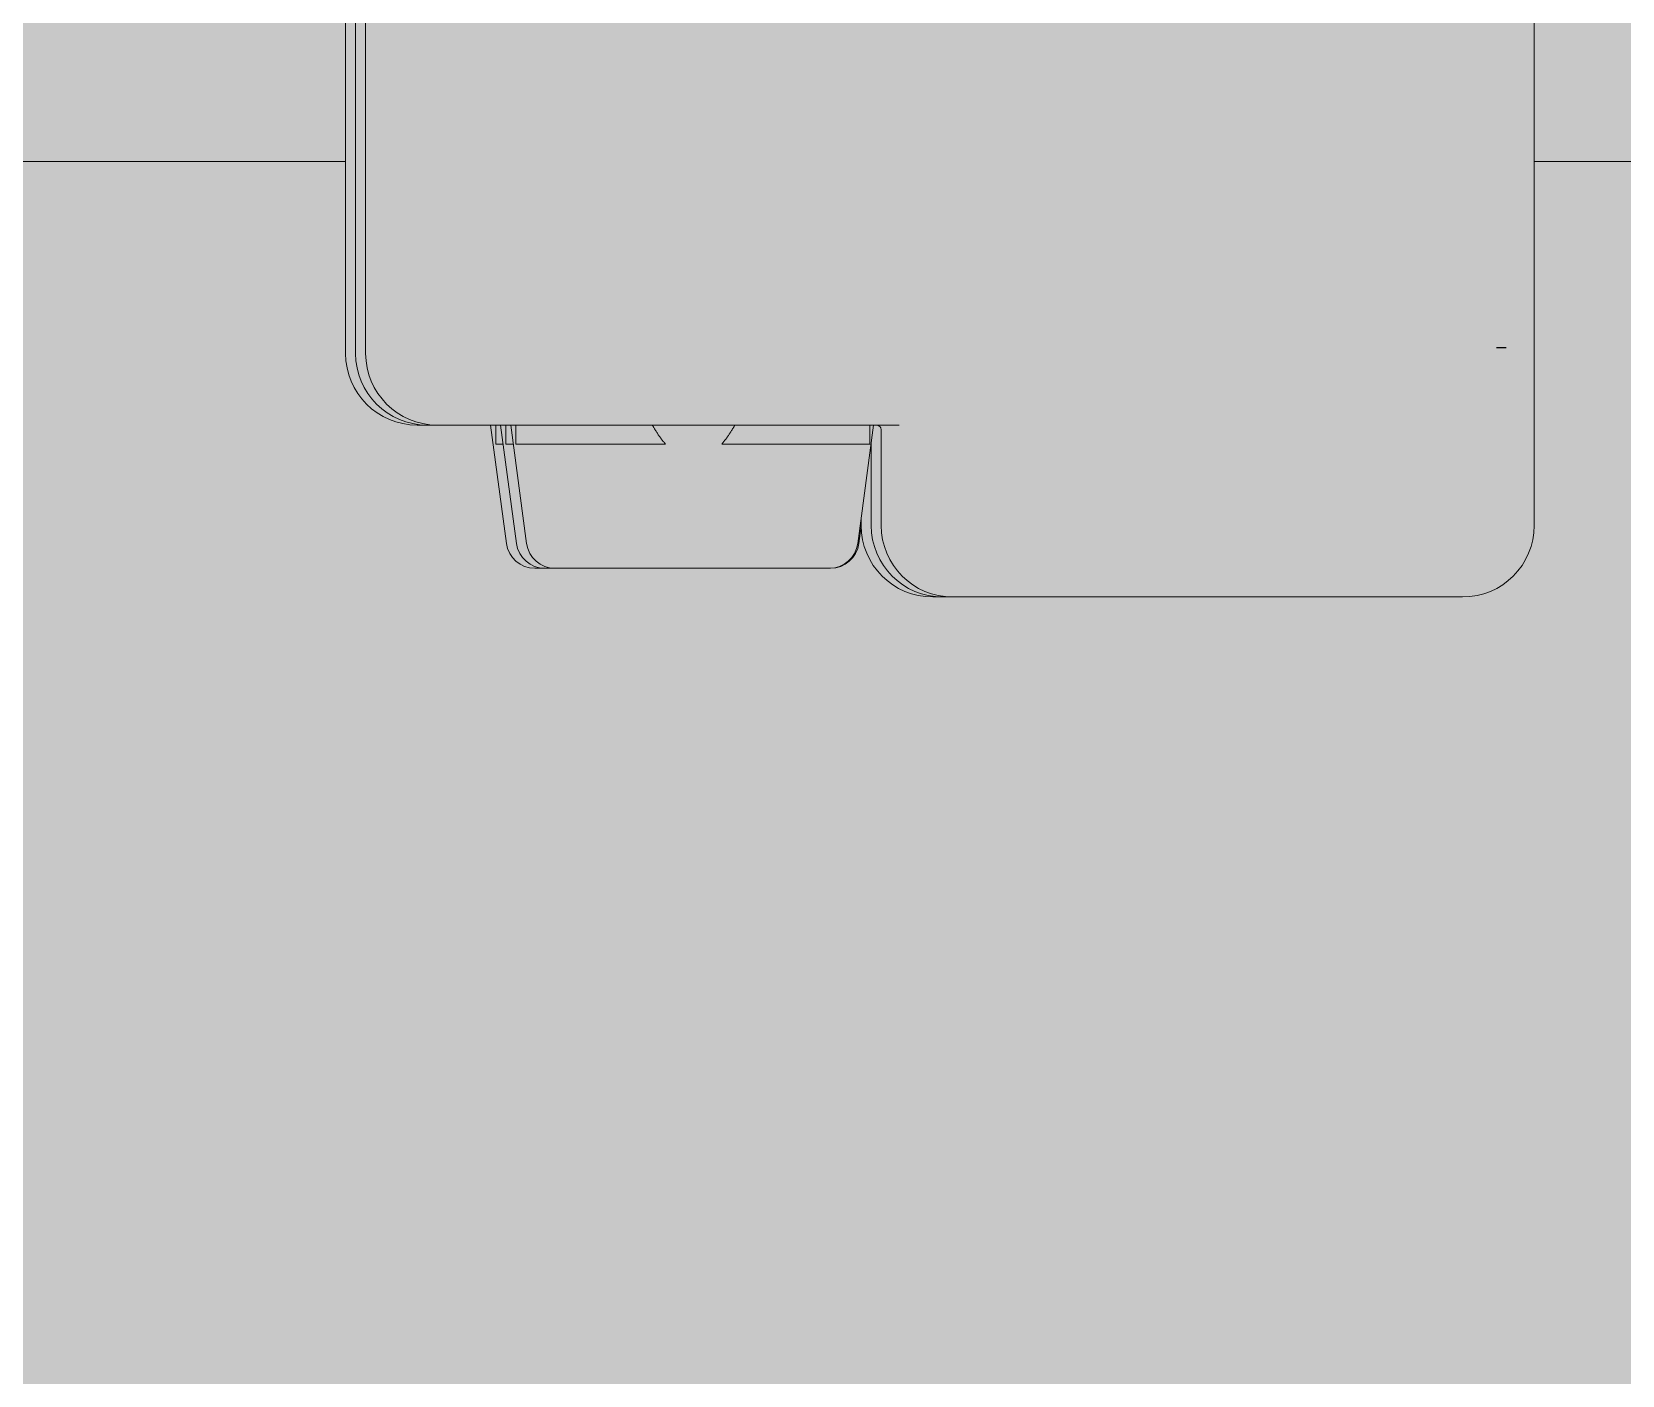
# Model space of a CAD drawing. Header units: centimetres. Extents: x 405564 to 502064, y 46284 to 60634.
# Drawn here: x 484473.5 to 484490.16, y 56721.81 to 56735.87 of the extents above; entities that cross this region are included whole.
import ezdxf

# ---------------------------------------------------------------- set-up
doc = ezdxf.new("R2010")
doc.units = ezdxf.units.CM
doc.linetypes.add('ACAD_ISO07W100', pattern=[3, 0, -3])
doc.linetypes.add('DOT', pattern=[0.25, 0, -0.25])
doc.layers.get('0').update_dxf_attribs({"color": 8, "lineweight": 9})
doc.layers.add('0-KRCN-MİMARİ-220526', color=8, linetype='Continuous', lineweight=9)
doc.layers.add('Visible (ISO)', color=8, linetype='Continuous', lineweight=18)
doc.layers.add('AS_DOS_TERAS_UST', color=8, linetype='ACAD_ISO07W100')
doc.layers.add('AS_NOT_MIMARI', color=8, linetype='Continuous')

# ---------------------------------------------------------------- blocks, each defined once
blk = doc.blocks.new('A$Cdfb98813')
h = blk.add_hatch()
h.set_pattern_fill('ANGLE', color=256, scale=0.3)
h.set_pattern_definition([(0, (182.2423, -979.0145), (0, 2.0955), [1.524, -0.5715]), (90, (182.2423, -979.0145), (-2.0955, 1e-16), [1.524, -0.5715])])
h.paths.add_polyline_path([(1918.018, 199.001), (1545.018, 199.001), (1545.018, 300), (1515.018, 300), (1515.018, 199.001), (238.979, 199.001), (238.979, -429.5), (238.979, -658.015), (1918.018, -658.015)])
h.paths.add_polyline_path([(268.979, -429.5), (268.979, 169.001), (1888.018, 169.001), (1888.018, -628.015), (268.979, -628.015), (268.979, -453.5)], flags=16)
h.paths.add_polyline_path([(1888.018, -429.5), (268.979, -429.5), (268.979, -459.5), (1888.018, -459.5)], flags=0)
h = blk.add_hatch()
h.set_pattern_fill('ANGLE', color=256)
h.set_pattern_definition([(0, (-483849.746, -58273.935), (0, 6.985), [5.08, -1.905]), (90, (-483849.746, -58273.935), (-6.985, 4e-16), [5.08, -1.905])])
h.paths.add_polyline_path([(425.139, -15.05), (800.139, -15.05), (800.139, -100), (900, -100), (900.139, -15.05), (1700, -15.05), (1700, -100), (1800, -100), (1800.139, -15.05), (2235.139, -15.05), (2235.139, -206), (425.139, -206.05)])
at = {"layer": 'Visible (ISO)'}
for p, q in [((627.045, -96.408), (627.045, -100.058)), ((627.15, -96.408), (627.15, -100.058)), ((627.255, -96.408), (627.255, -100.058)), ((639.494, -96.408), (639.494, -101.858)), ((613.794, -98.05), (627.045, -98.05)), ((639.494, -98.05), (662.411, -98.05)), ((627.835, -100.808), (627.795, -100.808)), ((627.795, -100.808), (627.795, -100.808)), ((627.835, -100.808), (627.9, -100.808)), ((627.94, -100.808), (627.9, -100.808)), ((627.9, -100.808), (627.9, -100.808)), ((627.94, -100.808), (628.005, -100.808)), ((628.045, -100.808), (628.005, -100.808)), ((628.005, -100.808), (628.005, -100.808)), ((628.045, -100.808), (628.801, -100.808)), ((628.73, -102.048), (628.564, -100.808)), ((628.835, -102.048), (628.669, -100.808)), ((628.94, -102.048), (628.774, -100.808)), ((632.844, -100.808), (628.801, -100.808)), ((632.409, -102.048), (632.574, -100.808)), ((632.537, -101.008), (632.537, -100.808)), ((632.654, -101.858), (632.654, -100.858)), ((628.617, -101.008), (628.627, -101.008)), ((628.627, -101.008), (628.696, -101.008)), ((628.722, -101.008), (628.732, -101.008)), ((628.732, -101.008), (628.801, -101.008)), ((628.827, -101.008), (628.837, -101.008)), ((628.837, -101.008), (629.14, -101.008)), ((629.14, -101.008), (630.395, -101.008)), ((630.985, -101.008), (632.24, -101.008)), ((632.24, -101.008), (632.537, -101.008)), ((632.549, -101.858), (632.549, -100.997)), ((632.42, -102.048), (632.444, -101.866)), ((632.444, -101.858), (632.444, -101.784)), ((629.027, -102.308), (629.132, -102.308)), ((629.132, -102.308), (629.237, -102.308)), ((629.237, -102.308), (632.112, -102.308)), ((632.112, -102.308), (632.123, -102.308)), ((633.234, -102.608), (633.194, -102.608)), ((633.194, -102.608), (633.194, -102.608)), ((633.234, -102.608), (633.299, -102.608)), ((633.339, -102.608), (633.299, -102.608)), ((633.299, -102.608), (633.299, -102.608)), ((633.339, -102.608), (633.404, -102.608)), ((633.444, -102.608), (633.404, -102.608)), ((633.404, -102.608), (633.404, -102.608)), ((633.444, -102.608), (634.201, -102.608)), ((638, -102.608), (634.201, -102.608)), ((638, -102.608), (638.744, -102.608))]:
    blk.add_line(p, q, dxfattribs=at)
for centre, radius, start, end in [((627.795, -100.058), 0.75, 180, 270), ((627.9, -100.058), 0.75, 180, 270), ((628.005, -100.058), 0.75, 180, 270), ((632.604, -100.858), 0.05, 0, 90), ((633.194, -101.858), 0.75, 180, 270), ((633.299, -101.858), 0.75, 180, 270), ((633.404, -101.858), 0.75, 180, 270), ((638.744, -101.858), 0.75, 270, 0), ((629.027, -102.008), 0.3, 187.5946, 270), ((629.132, -102.008), 0.3, 187.5946, 270), ((629.237, -102.008), 0.3, 187.5946, 270), ((632.112, -102.008), 0.3, 270, 352.4054), ((632.123, -102.008), 0.3, 270, 352.4054)]:
    blk.add_arc(centre, radius, start, end, dxfattribs=at)
for points, weights in [([(628.617, -101.008), (628.618, -100.927), (628.618, -100.808)], [1.01074308397, 1.00781971251, 1.0035555776]), ([(628.722, -101.008), (628.723, -100.927), (628.723, -100.808)], [1.01074308397, 1.00781971251, 1.0035555776]), ([(628.827, -101.008), (628.828, -100.927), (628.828, -100.808)], [1.01074308397, 1.00781971251, 1.0035555776]), ([(630.257, -100.808), (630.326, -100.927), (630.395, -101.008)], [1.0035555776, 1.00781971251, 1.01074308397]), ([(630.985, -101.008), (631.053, -100.927), (631.123, -100.808)], [1.01074308397, 1.00781971251, 1.0035555776])]:
    blk.add_rational_spline(points, weights, degree=2, dxfattribs=at)
blk = doc.blocks.new('A$C6A10306C')
at = {"layer": 'AS_DOS_TERAS_UST', "linetype": 'DOT', "ltscale": 80}
blk.add_line((14085.68, -3901.454), (13710.68, -3901.454), dxfattribs=at)
at = {"layer": 'AS_NOT_MIMARI'}
blk.add_blockref('A$Cdfb98813', (13285.68, -3801.454), dxfattribs=at)

msp = doc.modelspace()

# ---------------------------------------------------------------- block references
at = {"layer": '0-KRCN-MİMARİ-220526'}
msp.add_blockref('A$C6A10306C', (470564.066, 60634.016), dxfattribs=at)

doc.saveas('drawing.dxf')
